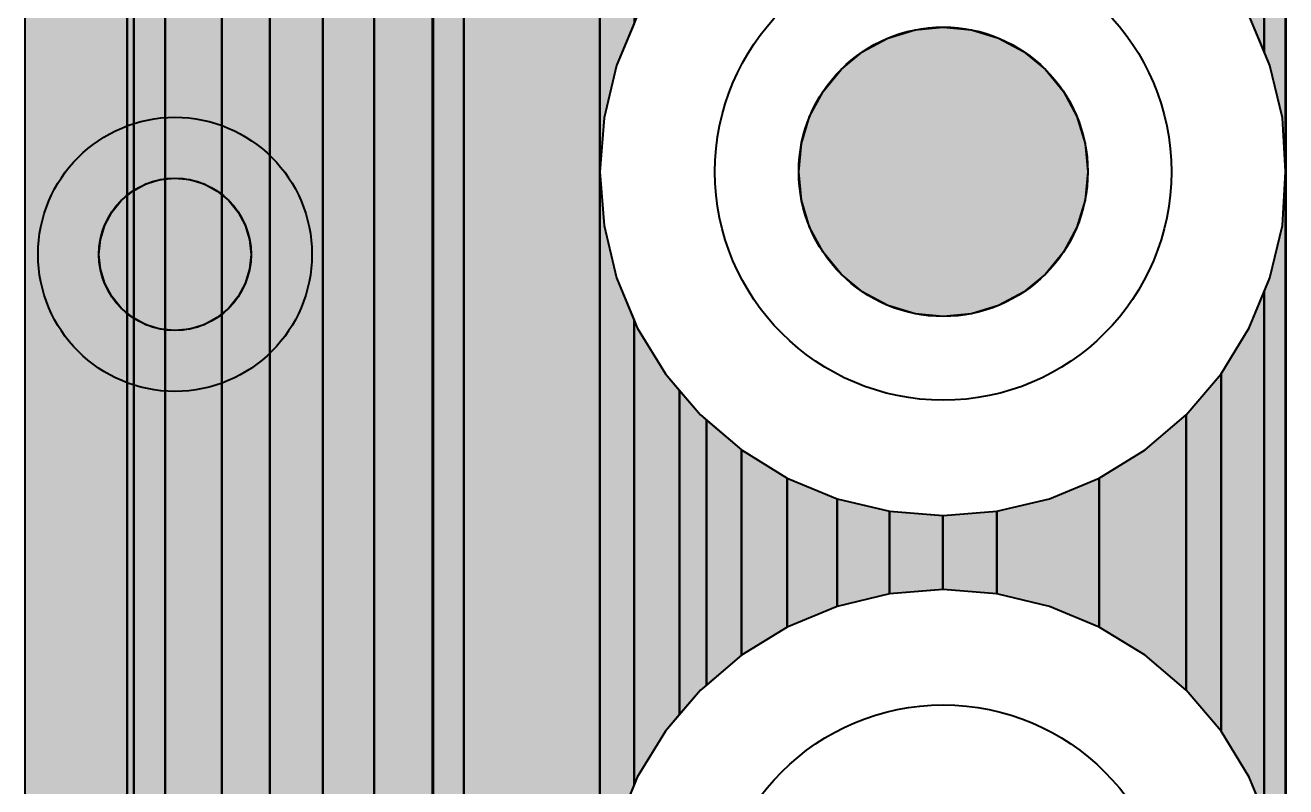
# Model space of a CAD drawing. Header units: millimetres. Extents: x 3.5 to 57, y 2.4 to 42.4.
# Drawn here: x 9.856 to 14.064, y 30.516 to 33.056 of the extents above; entities that cross this region are included whole.
import ezdxf

# ---------------------------------------------------------------- set-up
doc = ezdxf.new("R2010")
doc.units = ezdxf.units.MM
for name, color, linetype in [('bottom_copper', 7, 'Continuous'), ('bottom_silk', 7, 'Continuous'), ('drill_plated', 7, 'Continuous'), ('top_copper', 7, 'Continuous')]:
    doc.layers.add(name, color=color, linetype=linetype)

# ---------------------------------------------------------------- blocks, each defined once
blk = doc.blocks.new('Block9329')
at = {"layer": 'bottom_copper', "lineweight": 40}
for points in [[(0.9648, 0), (0.9636, 0), (0.9636, 36.618), (0.9648, 36.6333), (0.9648, 0)], [(0.9636, 29.7753), (0.953, 29.9547), (0.911, 30.1296), (0.8918, 30.176), (0.8918, 31.9146), (0.911, 31.961), (0.953, 32.1359), (0.9636, 32.3153), (0.9636, 29.7753)], [(0.8918, 30.176), (0.8422, 30.2958), (0.7482, 30.4492), (0.7482, 31.6414), (0.8422, 31.7948), (0.8918, 31.9146), (0.8918, 30.176)], [(0.9636, 27.2353), (0.953, 27.4147), (0.911, 27.5896), (0.8918, 27.636), (0.8918, 29.3746), (0.911, 29.421), (0.953, 29.5959), (0.9636, 29.7753), (0.9636, 27.2353)], [(0.8918, 27.636), (0.8422, 27.7558), (0.7482, 27.9092), (0.7482, 29.1014), (0.8422, 29.2548), (0.8918, 29.3746), (0.8918, 27.636)], [(0.7482, 27.9092), (0.6313, 28.046), (0.6313, 28.9646), (0.7482, 29.1014), (0.7482, 27.9092)], [(0.6313, 28.046), (0.4945, 28.1629), (0.3411, 28.2569), (0.3411, 28.7537), (0.4945, 28.8477), (0.6313, 28.9646), (0.6313, 28.046)], [(0.3411, 28.2569), (0.1749, 28.3257), (0, 28.3677), (0, 28.6429), (0.1749, 28.6849), (0.3411, 28.7537), (0.3411, 28.2569)], [(0, 28.3677), (-0.1794, 28.3818), (-0.1812, 28.3817), (-0.1812, 28.6289), (-0.1794, 28.6288), (0, 28.6429), (0, 28.3677)]]:
    blk.add_hatch(color=7, dxfattribs=at).paths.add_polyline_path(points, flags=0)
at = {"layer": 'bottom_copper', "color": 7, "lineweight": 40}
for points in [[(0.9648, 0), (0.9636, 0), (0.9636, 36.618), (0.9648, 36.6333), (0.9648, 0)], [(0.9636, 29.7753), (0.953, 29.9547), (0.911, 30.1296), (0.8918, 30.176), (0.8918, 31.9146), (0.911, 31.961), (0.953, 32.1359), (0.9636, 32.3153), (0.9636, 29.7753)], [(0.8918, 30.176), (0.8422, 30.2958), (0.7482, 30.4492), (0.7482, 31.6414), (0.8422, 31.7948), (0.8918, 31.9146), (0.8918, 30.176)], [(0.9636, 27.2353), (0.953, 27.4147), (0.911, 27.5896), (0.8918, 27.636), (0.8918, 29.3746), (0.911, 29.421), (0.953, 29.5959), (0.9636, 29.7753), (0.9636, 27.2353)], [(0.8918, 27.636), (0.8422, 27.7558), (0.7482, 27.9092), (0.7482, 29.1014), (0.8422, 29.2548), (0.8918, 29.3746), (0.8918, 27.636)], [(0.7482, 27.9092), (0.6313, 28.046), (0.6313, 28.9646), (0.7482, 29.1014), (0.7482, 27.9092)], [(0.6313, 28.046), (0.4945, 28.1629), (0.3411, 28.2569), (0.3411, 28.7537), (0.4945, 28.8477), (0.6313, 28.9646), (0.6313, 28.046)], [(0.3411, 28.2569), (0.1749, 28.3257), (0, 28.3677), (0, 28.6429), (0.1749, 28.6849), (0.3411, 28.7537), (0.3411, 28.2569)], [(0, 28.3677), (-0.1794, 28.3818), (-0.1812, 28.3817), (-0.1812, 28.6289), (-0.1794, 28.6288), (0, 28.6429), (0, 28.3677)]]:
    blk.add_lwpolyline(points, close=True, dxfattribs=at)
blk = doc.blocks.new('Block11541')
at = {"layer": 'bottom_copper', "lineweight": 40}
for points in [[(0, 0), (-1.9182, 0), (-1.9182, 38.9999), (0, 38.9999), (0, 0)], [(0.1143, 30.2702), (0.0561, 30.1296), (0.0141, 29.9547), (0, 29.7753), (0, 32.3153), (0.0141, 32.1359), (0.0561, 31.961), (0.1143, 31.8204), (0.1143, 30.2702)], [(0.1143, 27.7302), (0.0561, 27.5896), (0.0141, 27.4147), (0, 27.2353), (0, 29.7753), (0.0141, 29.5959), (0.0561, 29.421), (0.1143, 29.2804), (0.1143, 27.7302)], [(0.2664, 27.9648), (0.2189, 27.9092), (0.1249, 27.7558), (0.1143, 27.7302), (0.1143, 29.2804), (0.1249, 29.2548), (0.2189, 29.1014), (0.2664, 29.0458), (0.2664, 27.9648)], [(0.4726, 28.1629), (0.3358, 28.046), (0.2664, 27.9648), (0.2664, 29.0458), (0.3358, 28.9646), (0.4726, 28.8477), (0.4726, 28.1629)], [(0.7922, 28.3257), (0.626, 28.2569), (0.4726, 28.1629), (0.4726, 28.8477), (0.626, 28.7537), (0.7922, 28.6849), (0.7922, 28.3257)], [(1.1447, 28.3817), (0.9671, 28.3677), (0.7922, 28.3257), (0.7922, 28.6849), (0.9671, 28.6429), (1.1447, 28.6289), (1.1447, 28.3817)]]:
    blk.add_hatch(color=7, dxfattribs=at).paths.add_polyline_path(points, flags=0)
at = {"layer": 'bottom_copper', "color": 7, "lineweight": 40}
for points in [[(0, 0), (-1.9182, 0), (-1.9182, 38.9999), (0, 38.9999), (0, 0)], [(0.1143, 30.2702), (0.0561, 30.1296), (0.0141, 29.9547), (0, 29.7753), (0, 32.3153), (0.0141, 32.1359), (0.0561, 31.961), (0.1143, 31.8204), (0.1143, 30.2702)], [(0.1143, 27.7302), (0.0561, 27.5896), (0.0141, 27.4147), (0, 27.2353), (0, 29.7753), (0.0141, 29.5959), (0.0561, 29.421), (0.1143, 29.2804), (0.1143, 27.7302)], [(0.2664, 27.9648), (0.2189, 27.9092), (0.1249, 27.7558), (0.1143, 27.7302), (0.1143, 29.2804), (0.1249, 29.2548), (0.2189, 29.1014), (0.2664, 29.0458), (0.2664, 27.9648)], [(0.4726, 28.1629), (0.3358, 28.046), (0.2664, 27.9648), (0.2664, 29.0458), (0.3358, 28.9646), (0.4726, 28.8477), (0.4726, 28.1629)], [(0.7922, 28.3257), (0.626, 28.2569), (0.4726, 28.1629), (0.4726, 28.8477), (0.626, 28.7537), (0.7922, 28.6849), (0.7922, 28.3257)], [(1.1447, 28.3817), (0.9671, 28.3677), (0.7922, 28.3257), (0.7922, 28.6849), (0.9671, 28.6429), (1.1447, 28.6289), (1.1447, 28.3817)]]:
    blk.add_lwpolyline(points, close=True, dxfattribs=at)
blk = doc.blocks.new('Block31291')
at = {"layer": 'top_copper', "lineweight": 40}
for points in [[(1.6647, 0), (1.6635, 0), (1.6635, 36.618), (1.6647, 36.6333), (1.6647, 0)], [(1.6635, 29.7753), (1.6529, 29.9547), (1.6109, 30.1296), (1.5917, 30.176), (1.5917, 31.9146), (1.6109, 31.961), (1.6529, 32.1359), (1.6635, 32.3153), (1.6635, 29.7753)], [(1.5917, 30.176), (1.5421, 30.2958), (1.4481, 30.4492), (1.4481, 31.6414), (1.5421, 31.7948), (1.5917, 31.9146), (1.5917, 30.176)], [(1.6635, 27.2353), (1.6529, 27.4147), (1.6109, 27.5896), (1.5917, 27.636), (1.5917, 29.3746), (1.6109, 29.421), (1.6529, 29.5959), (1.6635, 29.7753), (1.6635, 27.2353)], [(1.5917, 27.636), (1.5421, 27.7558), (1.4481, 27.9092), (1.4481, 29.1014), (1.5421, 29.2548), (1.5917, 29.3746), (1.5917, 27.636)], [(1.4481, 27.9092), (1.3312, 28.046), (1.3312, 28.9646), (1.4481, 29.1014), (1.4481, 27.9092)], [(1.3312, 28.046), (1.1944, 28.1629), (1.041, 28.2569), (1.041, 28.7537), (1.1944, 28.8477), (1.3312, 28.9646), (1.3312, 28.046)], [(0, 28.2569), (-0.1534, 28.1629), (-0.27, 28.0633), (-0.27, 28.9473), (-0.1534, 28.8477), (0, 28.7537), (0, 28.2569)], [(0.3411, 28.3677), (0.1662, 28.3257), (0, 28.2569), (0, 28.7537), (0.1662, 28.6849), (0.3411, 28.6429), (0.3411, 28.3677)], [(1.041, 28.2569), (0.8748, 28.3257), (0.6999, 28.3677), (0.6999, 28.6429), (0.8748, 28.6849), (1.041, 28.7537), (1.041, 28.2569)], [(0.6999, 28.3677), (0.5205, 28.3818), (0.3411, 28.3677), (0.3411, 28.6429), (0.5205, 28.6288), (0.6999, 28.6429), (0.6999, 28.3677)]]:
    blk.add_hatch(color=7, dxfattribs=at).paths.add_polyline_path(points, flags=0)
at = {"layer": 'top_copper', "color": 7, "lineweight": 40}
for points in [[(1.6647, 0), (1.6635, 0), (1.6635, 36.618), (1.6647, 36.6333), (1.6647, 0)], [(1.6635, 29.7753), (1.6529, 29.9547), (1.6109, 30.1296), (1.5917, 30.176), (1.5917, 31.9146), (1.6109, 31.961), (1.6529, 32.1359), (1.6635, 32.3153), (1.6635, 29.7753)], [(1.5917, 30.176), (1.5421, 30.2958), (1.4481, 30.4492), (1.4481, 31.6414), (1.5421, 31.7948), (1.5917, 31.9146), (1.5917, 30.176)], [(1.6635, 27.2353), (1.6529, 27.4147), (1.6109, 27.5896), (1.5917, 27.636), (1.5917, 29.3746), (1.6109, 29.421), (1.6529, 29.5959), (1.6635, 29.7753), (1.6635, 27.2353)], [(1.5917, 27.636), (1.5421, 27.7558), (1.4481, 27.9092), (1.4481, 29.1014), (1.5421, 29.2548), (1.5917, 29.3746), (1.5917, 27.636)], [(1.4481, 27.9092), (1.3312, 28.046), (1.3312, 28.9646), (1.4481, 29.1014), (1.4481, 27.9092)], [(1.3312, 28.046), (1.1944, 28.1629), (1.041, 28.2569), (1.041, 28.7537), (1.1944, 28.8477), (1.3312, 28.9646), (1.3312, 28.046)], [(0, 28.2569), (-0.1534, 28.1629), (-0.27, 28.0633), (-0.27, 28.9473), (-0.1534, 28.8477), (0, 28.7537), (0, 28.2569)], [(0.3411, 28.3677), (0.1662, 28.3257), (0, 28.2569), (0, 28.7537), (0.1662, 28.6849), (0.3411, 28.6429), (0.3411, 28.3677)], [(1.041, 28.2569), (0.8748, 28.3257), (0.6999, 28.3677), (0.6999, 28.6429), (0.8748, 28.6849), (1.041, 28.7537), (1.041, 28.2569)], [(0.6999, 28.3677), (0.5205, 28.3818), (0.3411, 28.3677), (0.3411, 28.6429), (0.5205, 28.6288), (0.6999, 28.6429), (0.6999, 28.3677)]]:
    blk.add_lwpolyline(points, close=True, dxfattribs=at)
blk = doc.blocks.new('Block33803')
at = {"layer": 'top_copper', "lineweight": 40}
for points in [[(0, 0), (-0.3406, 0), (-0.3406, 38.9999), (0, 38.9999), (0, 0)], [(0.0216, 2.065), (0.0071, 2.0046), (0, 1.9149), (0, 38.9999), (0.0216, 38.9999), (0.0216, 2.065)], [(0.127, 3.5757), (0.0817, 3.5019), (0.0486, 3.4219), (0.0284, 3.3377), (0.0216, 3.2514), (0.0216, 38.9999), (0.127, 38.9999), (0.127, 3.5757)], [(0.3159, 3.7388), (0.249, 3.6977), (0.1832, 3.6415), (0.127, 3.5757), (0.127, 38.9999), (0.3159, 38.9999), (0.3159, 3.7388)], [(0.4758, 3.7936), (0.4028, 3.7761), (0.3228, 3.743), (0.316, 3.7388), (0.3159, 38.9999), (0.4758, 38.9999), (0.4758, 3.7936)], [(0.6529, 3.7968), (0.5733, 3.8031), (0.487, 3.7963), (0.4758, 3.7936), (0.4758, 38.9999), (0.6529, 38.9999), (0.6529, 3.7968)], [(0.8238, 3.743), (0.7438, 3.7761), (0.6596, 3.7963), (0.6529, 3.7968), (0.6529, 38.9999), (0.8238, 38.9999), (0.8238, 3.743)], [(1.0196, 3.5757), (0.9634, 3.6415), (0.8976, 3.6977), (0.8238, 3.743), (0.8238, 38.9999), (1.0196, 38.9999), (1.0196, 3.5757)], [(1.1238, 3.2514), (1.1219, 3.2749), (1.1182, 3.3377), (1.098, 3.4219), (1.0649, 3.5019), (1.0196, 3.5757), (1.0196, 38.9999), (1.1238, 38.9999), (1.1238, 3.2514)], [(1.5776, 2.4068), (1.1238, 2.4068), (1.1238, 38.9999), (1.5776, 38.9999), (1.5776, 2.4068)], [(1.6919, 30.2702), (1.6337, 30.1296), (1.5917, 29.9547), (1.5776, 29.7753), (1.5776, 32.3153), (1.5917, 32.1359), (1.6337, 31.961), (1.6919, 31.8204), (1.6919, 30.2702)], [(1.6919, 27.7302), (1.6337, 27.5896), (1.5917, 27.4147), (1.5776, 27.2353), (1.5776, 29.7753), (1.5917, 29.5959), (1.6337, 29.421), (1.6919, 29.2804), (1.6919, 27.7302)], [(1.844, 27.9648), (1.7965, 27.9092), (1.7025, 27.7558), (1.6919, 27.7302), (1.6919, 29.2804), (1.7025, 29.2548), (1.7965, 29.1014), (1.844, 29.0458), (1.844, 27.9648)], [(1.9336, 28.0633), (1.9134, 28.046), (1.844, 27.9648), (1.844, 29.0458), (1.9134, 28.9646), (1.9336, 28.9473), (1.9336, 28.0633)]]:
    blk.add_hatch(color=7, dxfattribs=at).paths.add_polyline_path(points, flags=0)
at = {"layer": 'top_copper', "color": 7, "lineweight": 40}
for points in [[(0, 0), (-0.3406, 0), (-0.3406, 38.9999), (0, 38.9999), (0, 0)], [(0.0216, 2.065), (0.0071, 2.0046), (0, 1.9149), (0, 38.9999), (0.0216, 38.9999), (0.0216, 2.065)], [(0.127, 3.5757), (0.0817, 3.5019), (0.0486, 3.4219), (0.0284, 3.3377), (0.0216, 3.2514), (0.0216, 38.9999), (0.127, 38.9999), (0.127, 3.5757)], [(0.3159, 3.7388), (0.249, 3.6977), (0.1832, 3.6415), (0.127, 3.5757), (0.127, 38.9999), (0.3159, 38.9999), (0.3159, 3.7388)], [(0.4758, 3.7936), (0.4028, 3.7761), (0.3228, 3.743), (0.316, 3.7388), (0.3159, 38.9999), (0.4758, 38.9999), (0.4758, 3.7936)], [(0.6529, 3.7968), (0.5733, 3.8031), (0.487, 3.7963), (0.4758, 3.7936), (0.4758, 38.9999), (0.6529, 38.9999), (0.6529, 3.7968)], [(0.8238, 3.743), (0.7438, 3.7761), (0.6596, 3.7963), (0.6529, 3.7968), (0.6529, 38.9999), (0.8238, 38.9999), (0.8238, 3.743)], [(1.0196, 3.5757), (0.9634, 3.6415), (0.8976, 3.6977), (0.8238, 3.743), (0.8238, 38.9999), (1.0196, 38.9999), (1.0196, 3.5757)], [(1.1238, 3.2514), (1.1219, 3.2749), (1.1182, 3.3377), (1.098, 3.4219), (1.0649, 3.5019), (1.0196, 3.5757), (1.0196, 38.9999), (1.1238, 38.9999), (1.1238, 3.2514)], [(1.5776, 2.4068), (1.1238, 2.4068), (1.1238, 38.9999), (1.5776, 38.9999), (1.5776, 2.4068)], [(1.6919, 30.2702), (1.6337, 30.1296), (1.5917, 29.9547), (1.5776, 29.7753), (1.5776, 32.3153), (1.5917, 32.1359), (1.6337, 31.961), (1.6919, 31.8204), (1.6919, 30.2702)], [(1.6919, 27.7302), (1.6337, 27.5896), (1.5917, 27.4147), (1.5776, 27.2353), (1.5776, 29.7753), (1.5917, 29.5959), (1.6337, 29.421), (1.6919, 29.2804), (1.6919, 27.7302)], [(1.844, 27.9648), (1.7965, 27.9092), (1.7025, 27.7558), (1.6919, 27.7302), (1.6919, 29.2804), (1.7025, 29.2548), (1.7965, 29.1014), (1.844, 29.0458), (1.844, 27.9648)], [(1.9336, 28.0633), (1.9134, 28.046), (1.844, 27.9648), (1.844, 29.0458), (1.9134, 28.9646), (1.9336, 28.9473), (1.9336, 28.0633)]]:
    blk.add_lwpolyline(points, close=True, dxfattribs=at)

msp = doc.modelspace()

# ---------------------------------------------------------------- hatches: boundary and pattern name
at = {"layer": 'bottom_copper', "lineweight": 40}
for points in [[(13.3936, 32.4729), (13.3662, 32.3824), (13.3216, 32.299), (13.2615, 32.2259), (13.1884, 32.1658), (13.105, 32.1212), (13.0145, 32.0938), (12.9203, 32.0845), (12.8261, 32.0938), (12.7356, 32.1212), (12.6522, 32.1658), (12.5791, 32.2259), (12.519, 32.299), (12.4744, 32.3824), (12.447, 32.4729), (12.4377, 32.5671), (12.447, 32.6613), (12.4744, 32.7518), (12.519, 32.8352), (12.5791, 32.9083), (12.6522, 32.9684), (12.7356, 33.013), (12.8261, 33.0404), (12.9203, 33.0497), (13.0145, 33.0404), (13.105, 33.013), (13.1884, 32.9684), (13.2615, 32.9083), (13.3216, 32.8352), (13.3662, 32.7518), (13.3936, 32.6613), (13.4029, 32.5671), (13.3936, 32.4729)], [(10.6047, 32.2421), (10.5903, 32.1945), (10.5668, 32.1506), (10.5352, 32.1121), (10.4967, 32.0805), (10.4528, 32.057), (10.4052, 32.0426), (10.3556, 32.0377), (10.306, 32.0426), (10.2584, 32.057), (10.2145, 32.0805), (10.176, 32.1121), (10.1444, 32.1506), (10.1209, 32.1945), (10.1065, 32.2421), (10.1016, 32.2917), (10.1065, 32.3413), (10.1209, 32.3889), (10.1444, 32.4328), (10.176, 32.4713), (10.2145, 32.5029), (10.2584, 32.5264), (10.306, 32.5408), (10.3556, 32.5457), (10.4052, 32.5408), (10.4528, 32.5264), (10.4967, 32.5029), (10.5352, 32.4713), (10.5668, 32.4328), (10.5903, 32.3889), (10.6047, 32.3413), (10.6096, 32.2917), (10.6047, 32.2421)]]:
    msp.add_hatch(color=7, dxfattribs=at).paths.add_polyline_path(points, flags=0)
at = {"layer": 'drill_plated', "lineweight": 40}
for points in [[(13.3936, 32.4729), (13.3662, 32.3824), (13.3216, 32.299), (13.2615, 32.2259), (13.1884, 32.1658), (13.105, 32.1212), (13.0145, 32.0938), (12.9203, 32.0845), (12.8261, 32.0938), (12.7356, 32.1212), (12.6522, 32.1658), (12.5791, 32.2259), (12.519, 32.299), (12.4744, 32.3824), (12.447, 32.4729), (12.4377, 32.5671), (12.447, 32.6613), (12.4744, 32.7518), (12.519, 32.8352), (12.5791, 32.9083), (12.6522, 32.9684), (12.7356, 33.013), (12.8261, 33.0404), (12.9203, 33.0497), (13.0145, 33.0404), (13.105, 33.013), (13.1884, 32.9684), (13.2615, 32.9083), (13.3216, 32.8352), (13.3662, 32.7518), (13.3936, 32.6613), (13.4029, 32.5671), (13.3936, 32.4729)], [(10.6047, 32.2421), (10.5903, 32.1945), (10.5668, 32.1506), (10.5352, 32.1121), (10.4967, 32.0805), (10.4528, 32.057), (10.4052, 32.0426), (10.3556, 32.0377), (10.306, 32.0426), (10.2584, 32.057), (10.2145, 32.0805), (10.176, 32.1121), (10.1444, 32.1506), (10.1209, 32.1945), (10.1065, 32.2421), (10.1016, 32.2917), (10.1065, 32.3413), (10.1209, 32.3889), (10.1444, 32.4328), (10.176, 32.4713), (10.2145, 32.5029), (10.2584, 32.5264), (10.306, 32.5408), (10.3556, 32.5457), (10.4052, 32.5408), (10.4528, 32.5264), (10.4967, 32.5029), (10.5352, 32.4713), (10.5668, 32.4328), (10.5903, 32.3889), (10.6047, 32.3413), (10.6096, 32.2917), (10.6047, 32.2421)]]:
    msp.add_hatch(color=7, dxfattribs=at).paths.add_polyline_path(points, flags=0)
at = {"layer": 'top_copper', "lineweight": 40}
for points in [[(13.3936, 32.4729), (13.3662, 32.3824), (13.3216, 32.299), (13.2615, 32.2259), (13.1884, 32.1658), (13.105, 32.1212), (13.0145, 32.0938), (12.9203, 32.0845), (12.8261, 32.0938), (12.7356, 32.1212), (12.6522, 32.1658), (12.5791, 32.2259), (12.519, 32.299), (12.4744, 32.3824), (12.447, 32.4729), (12.4377, 32.5671), (12.447, 32.6613), (12.4744, 32.7518), (12.519, 32.8352), (12.5791, 32.9083), (12.6522, 32.9684), (12.7356, 33.013), (12.8261, 33.0404), (12.9203, 33.0497), (13.0145, 33.0404), (13.105, 33.013), (13.1884, 32.9684), (13.2615, 32.9083), (13.3216, 32.8352), (13.3662, 32.7518), (13.3936, 32.6613), (13.4029, 32.5671), (13.3936, 32.4729)], [(10.6047, 32.2421), (10.5903, 32.1945), (10.5668, 32.1506), (10.5352, 32.1121), (10.4967, 32.0805), (10.4528, 32.057), (10.4052, 32.0426), (10.3556, 32.0377), (10.306, 32.0426), (10.2584, 32.057), (10.2145, 32.0805), (10.176, 32.1121), (10.1444, 32.1506), (10.1209, 32.1945), (10.1065, 32.2421), (10.1016, 32.2917), (10.1065, 32.3413), (10.1209, 32.3889), (10.1444, 32.4328), (10.176, 32.4713), (10.2145, 32.5029), (10.2584, 32.5264), (10.306, 32.5408), (10.3556, 32.5457), (10.4052, 32.5408), (10.4528, 32.5264), (10.4967, 32.5029), (10.5352, 32.4713), (10.5668, 32.4328), (10.5903, 32.3889), (10.6047, 32.3413), (10.6096, 32.2917), (10.6047, 32.2421)]]:
    msp.add_hatch(color=7, dxfattribs=at).paths.add_polyline_path(points, flags=0)

# ---------------------------------------------------------------- linework, layer by layer
at = {"layer": 'bottom_copper', "color": 7, "lineweight": 40}
for p, q in [((9.8556, 2.7918), (9.8556, 41.7917)), ((11.8987, 33.0876), (11.8299, 32.9214)), ((14.0107, 32.9214), (13.9419, 33.0876)), ((11.8299, 32.9214), (11.7879, 32.7465)), ((14.0527, 32.7465), (14.0107, 32.9214)), ((11.7879, 32.7465), (11.7738, 32.5671)), ((14.0633, 32.5671), (14.0527, 32.7465)), ((11.7738, 32.5671), (11.7879, 32.3877)), ((14.0527, 32.3877), (14.0633, 32.5671)), ((11.7879, 32.3877), (11.8299, 32.2128)), ((14.0107, 32.2128), (14.0527, 32.3877)), ((11.8299, 32.2128), (11.8987, 32.0466)), ((13.9419, 32.0466), (14.0107, 32.2128)), ((11.8987, 32.0466), (11.9927, 31.8932)), ((13.8479, 31.8932), (13.9419, 32.0466)), ((11.9927, 31.8932), (12.1096, 31.7564)), ((13.731, 31.7564), (13.8479, 31.8932)), ((12.1096, 31.7564), (12.2464, 31.6395)), ((13.5942, 31.6395), (13.731, 31.7564)), ((12.2464, 31.6395), (12.3998, 31.5455)), ((13.4408, 31.5455), (13.5942, 31.6395)), ((12.3998, 31.5455), (12.566, 31.4767)), ((13.2746, 31.4767), (13.4408, 31.5455)), ((12.566, 31.4767), (12.7409, 31.4347)), ((13.0997, 31.4347), (13.2746, 31.4767)), ((12.7409, 31.4347), (12.9185, 31.4207)), ((12.9185, 31.1735), (12.9185, 31.4207)), ((12.9185, 31.4207), (12.9203, 31.4206)), ((12.9185, 31.4207), (12.9185, 31.1735)), ((12.9203, 31.4206), (13.0997, 31.4347)), ((12.7409, 31.1595), (12.566, 31.1175)), ((12.9185, 31.1735), (12.7409, 31.1595)), ((12.9203, 31.1736), (12.9185, 31.1735)), ((13.0997, 31.1595), (12.9203, 31.1736)), ((13.2746, 31.1175), (13.0997, 31.1595)), ((12.566, 31.1175), (12.3998, 31.0487)), ((13.4408, 31.0487), (13.2746, 31.1175)), ((12.3998, 31.0487), (12.2464, 30.9547)), ((13.5942, 30.9547), (13.4408, 31.0487)), ((12.2464, 30.9547), (12.1096, 30.8378)), ((13.731, 30.8378), (13.5942, 30.9547)), ((12.1096, 30.8378), (11.9927, 30.701)), ((13.8479, 30.701), (13.731, 30.8378)), ((11.9927, 30.701), (11.8987, 30.5476)), ((13.9419, 30.5476), (13.8479, 30.701)), ((11.8987, 30.5476), (11.8299, 30.3814)), ((14.0107, 30.3814), (13.9419, 30.5476))]:
    msp.add_line(p, q, dxfattribs=at)
for points in [[(13.3936, 32.4729), (13.3662, 32.3824), (13.3216, 32.299), (13.2615, 32.2259), (13.1884, 32.1658), (13.105, 32.1212), (13.0145, 32.0938), (12.9203, 32.0845), (12.8261, 32.0938), (12.7356, 32.1212), (12.6522, 32.1658), (12.5791, 32.2259), (12.519, 32.299), (12.4744, 32.3824), (12.447, 32.4729), (12.4377, 32.5671), (12.447, 32.6613), (12.4744, 32.7518), (12.519, 32.8352), (12.5791, 32.9083), (12.6522, 32.9684), (12.7356, 33.013), (12.8261, 33.0404), (12.9203, 33.0497), (13.0145, 33.0404), (13.105, 33.013), (13.1884, 32.9684), (13.2615, 32.9083), (13.3216, 32.8352), (13.3662, 32.7518), (13.3936, 32.6613), (13.4029, 32.5671), (13.3936, 32.4729)], [(10.6047, 32.2421), (10.5903, 32.1945), (10.5668, 32.1506), (10.5352, 32.1121), (10.4967, 32.0805), (10.4528, 32.057), (10.4052, 32.0426), (10.3556, 32.0377), (10.306, 32.0426), (10.2584, 32.057), (10.2145, 32.0805), (10.176, 32.1121), (10.1444, 32.1506), (10.1209, 32.1945), (10.1065, 32.2421), (10.1016, 32.2917), (10.1065, 32.3413), (10.1209, 32.3889), (10.1444, 32.4328), (10.176, 32.4713), (10.2145, 32.5029), (10.2584, 32.5264), (10.306, 32.5408), (10.3556, 32.5457), (10.4052, 32.5408), (10.4528, 32.5264), (10.4967, 32.5029), (10.5352, 32.4713), (10.5668, 32.4328), (10.5903, 32.3889), (10.6047, 32.3413), (10.6096, 32.2917), (10.6047, 32.2421)]]:
    msp.add_lwpolyline(points, close=True, dxfattribs=at)
for centre, major_axis in [((12.9203, 32.5671), (0.762, 0)), ((12.9203, 32.5671), (0.4826, 0)), ((10.3556, 32.2917), (0.4572, 0)), ((10.3556, 32.2917), (0.254, 0)), ((12.9203, 30.0271), (0.762, 0))]:
    msp.add_ellipse(centre, major_axis=major_axis, ratio=1, dxfattribs=at)
at = {"layer": 'bottom_silk', "color": 7, "lineweight": 40}
msp.add_line((11.2185, 3.3571), (11.2185, 41.4571), dxfattribs=at)
at = {"layer": 'drill_plated', "color": 7, "lineweight": 40}
for points in [[(13.3936, 32.4729), (13.3662, 32.3824), (13.3216, 32.299), (13.2615, 32.2259), (13.1884, 32.1658), (13.105, 32.1212), (13.0145, 32.0938), (12.9203, 32.0845), (12.8261, 32.0938), (12.7356, 32.1212), (12.6522, 32.1658), (12.5791, 32.2259), (12.519, 32.299), (12.4744, 32.3824), (12.447, 32.4729), (12.4377, 32.5671), (12.447, 32.6613), (12.4744, 32.7518), (12.519, 32.8352), (12.5791, 32.9083), (12.6522, 32.9684), (12.7356, 33.013), (12.8261, 33.0404), (12.9203, 33.0497), (13.0145, 33.0404), (13.105, 33.013), (13.1884, 32.9684), (13.2615, 32.9083), (13.3216, 32.8352), (13.3662, 32.7518), (13.3936, 32.6613), (13.4029, 32.5671), (13.3936, 32.4729)], [(10.6047, 32.2421), (10.5903, 32.1945), (10.5668, 32.1506), (10.5352, 32.1121), (10.4967, 32.0805), (10.4528, 32.057), (10.4052, 32.0426), (10.3556, 32.0377), (10.306, 32.0426), (10.2584, 32.057), (10.2145, 32.0805), (10.176, 32.1121), (10.1444, 32.1506), (10.1209, 32.1945), (10.1065, 32.2421), (10.1016, 32.2917), (10.1065, 32.3413), (10.1209, 32.3889), (10.1444, 32.4328), (10.176, 32.4713), (10.2145, 32.5029), (10.2584, 32.5264), (10.306, 32.5408), (10.3556, 32.5457), (10.4052, 32.5408), (10.4528, 32.5264), (10.4967, 32.5029), (10.5352, 32.4713), (10.5668, 32.4328), (10.5903, 32.3889), (10.6047, 32.3413), (10.6096, 32.2917), (10.6047, 32.2421)]]:
    msp.add_lwpolyline(points, close=True, dxfattribs=at)
for centre, major_axis in [((12.9203, 32.5671), (0.4826, 0)), ((10.3556, 32.2917), (0.254, 0))]:
    msp.add_ellipse(centre, major_axis=major_axis, ratio=1, dxfattribs=at)
at = {"layer": 'top_copper', "color": 7, "lineweight": 40}
for p, q in [((9.8556, 2.7918), (9.8556, 41.7917)), ((11.8987, 33.0876), (11.8299, 32.9214)), ((14.0107, 32.9214), (13.9419, 33.0876)), ((11.8299, 32.9214), (11.7879, 32.7465)), ((14.0527, 32.7465), (14.0107, 32.9214)), ((11.7879, 32.7465), (11.7738, 32.5671)), ((14.0633, 32.5671), (14.0527, 32.7465)), ((11.7738, 32.5671), (11.7879, 32.3877)), ((14.0527, 32.3877), (14.0633, 32.5671)), ((11.7879, 32.3877), (11.8299, 32.2128)), ((14.0107, 32.2128), (14.0527, 32.3877)), ((11.8299, 32.2128), (11.8987, 32.0466)), ((13.9419, 32.0466), (14.0107, 32.2128)), ((11.8987, 32.0466), (11.9927, 31.8932)), ((13.8479, 31.8932), (13.9419, 32.0466)), ((11.9927, 31.8932), (12.1096, 31.7564)), ((13.731, 31.7564), (13.8479, 31.8932)), ((12.1096, 31.7564), (12.1298, 31.7391)), ((12.1298, 30.8551), (12.1298, 31.7391)), ((12.1298, 31.7391), (12.2464, 31.6395)), ((12.1298, 31.7391), (12.1298, 30.8551)), ((13.5942, 31.6395), (13.731, 31.7564)), ((12.2464, 31.6395), (12.3998, 31.5455)), ((13.4408, 31.5455), (13.5942, 31.6395)), ((12.3998, 31.5455), (12.566, 31.4767)), ((13.2746, 31.4767), (13.4408, 31.5455)), ((12.566, 31.4767), (12.7409, 31.4347)), ((13.0997, 31.4347), (13.2746, 31.4767)), ((12.7409, 31.4347), (12.9203, 31.4206)), ((12.9203, 31.4206), (13.0997, 31.4347)), ((12.7409, 31.1595), (12.566, 31.1175)), ((12.9203, 31.1736), (12.7409, 31.1595)), ((13.0997, 31.1595), (12.9203, 31.1736)), ((13.2746, 31.1175), (13.0997, 31.1595)), ((12.566, 31.1175), (12.3998, 31.0487)), ((13.4408, 31.0487), (13.2746, 31.1175)), ((12.3998, 31.0487), (12.2464, 30.9547)), ((13.5942, 30.9547), (13.4408, 31.0487)), ((12.2464, 30.9547), (12.1298, 30.8551)), ((13.731, 30.8378), (13.5942, 30.9547)), ((12.1298, 30.8551), (12.1096, 30.8378)), ((12.1096, 30.8378), (11.9927, 30.701)), ((13.8479, 30.701), (13.731, 30.8378)), ((11.9927, 30.701), (11.8987, 30.5476)), ((13.9419, 30.5476), (13.8479, 30.701)), ((11.8987, 30.5476), (11.8299, 30.3814)), ((14.0107, 30.3814), (13.9419, 30.5476))]:
    msp.add_line(p, q, dxfattribs=at)
for points in [[(13.3936, 32.4729), (13.3662, 32.3824), (13.3216, 32.299), (13.2615, 32.2259), (13.1884, 32.1658), (13.105, 32.1212), (13.0145, 32.0938), (12.9203, 32.0845), (12.8261, 32.0938), (12.7356, 32.1212), (12.6522, 32.1658), (12.5791, 32.2259), (12.519, 32.299), (12.4744, 32.3824), (12.447, 32.4729), (12.4377, 32.5671), (12.447, 32.6613), (12.4744, 32.7518), (12.519, 32.8352), (12.5791, 32.9083), (12.6522, 32.9684), (12.7356, 33.013), (12.8261, 33.0404), (12.9203, 33.0497), (13.0145, 33.0404), (13.105, 33.013), (13.1884, 32.9684), (13.2615, 32.9083), (13.3216, 32.8352), (13.3662, 32.7518), (13.3936, 32.6613), (13.4029, 32.5671), (13.3936, 32.4729)], [(10.6047, 32.2421), (10.5903, 32.1945), (10.5668, 32.1506), (10.5352, 32.1121), (10.4967, 32.0805), (10.4528, 32.057), (10.4052, 32.0426), (10.3556, 32.0377), (10.306, 32.0426), (10.2584, 32.057), (10.2145, 32.0805), (10.176, 32.1121), (10.1444, 32.1506), (10.1209, 32.1945), (10.1065, 32.2421), (10.1016, 32.2917), (10.1065, 32.3413), (10.1209, 32.3889), (10.1444, 32.4328), (10.176, 32.4713), (10.2145, 32.5029), (10.2584, 32.5264), (10.306, 32.5408), (10.3556, 32.5457), (10.4052, 32.5408), (10.4528, 32.5264), (10.4967, 32.5029), (10.5352, 32.4713), (10.5668, 32.4328), (10.5903, 32.3889), (10.6047, 32.3413), (10.6096, 32.2917), (10.6047, 32.2421)]]:
    msp.add_lwpolyline(points, close=True, dxfattribs=at)
for centre, major_axis in [((12.9203, 32.5671), (0.762, 0)), ((12.9203, 32.5671), (0.4826, 0)), ((10.3556, 32.2917), (0.4572, 0)), ((10.3556, 32.2917), (0.254, 0)), ((12.9203, 30.0271), (0.762, 0))]:
    msp.add_ellipse(centre, major_axis=major_axis, ratio=1, dxfattribs=at)

# ---------------------------------------------------------------- block references
at = {"layer": 'bottom_copper'}
for name, p in [('Block11541', (11.7738, 2.7918)), ('Block9329', (13.0997, 2.7918))]:
    msp.add_blockref(name, p, dxfattribs=at)
at = {"layer": 'top_copper'}
for name, p in [('Block33803', (10.1962, 2.7918)), ('Block31291', (12.3998, 2.7918))]:
    msp.add_blockref(name, p, dxfattribs=at)

doc.saveas('drawing.dxf')
